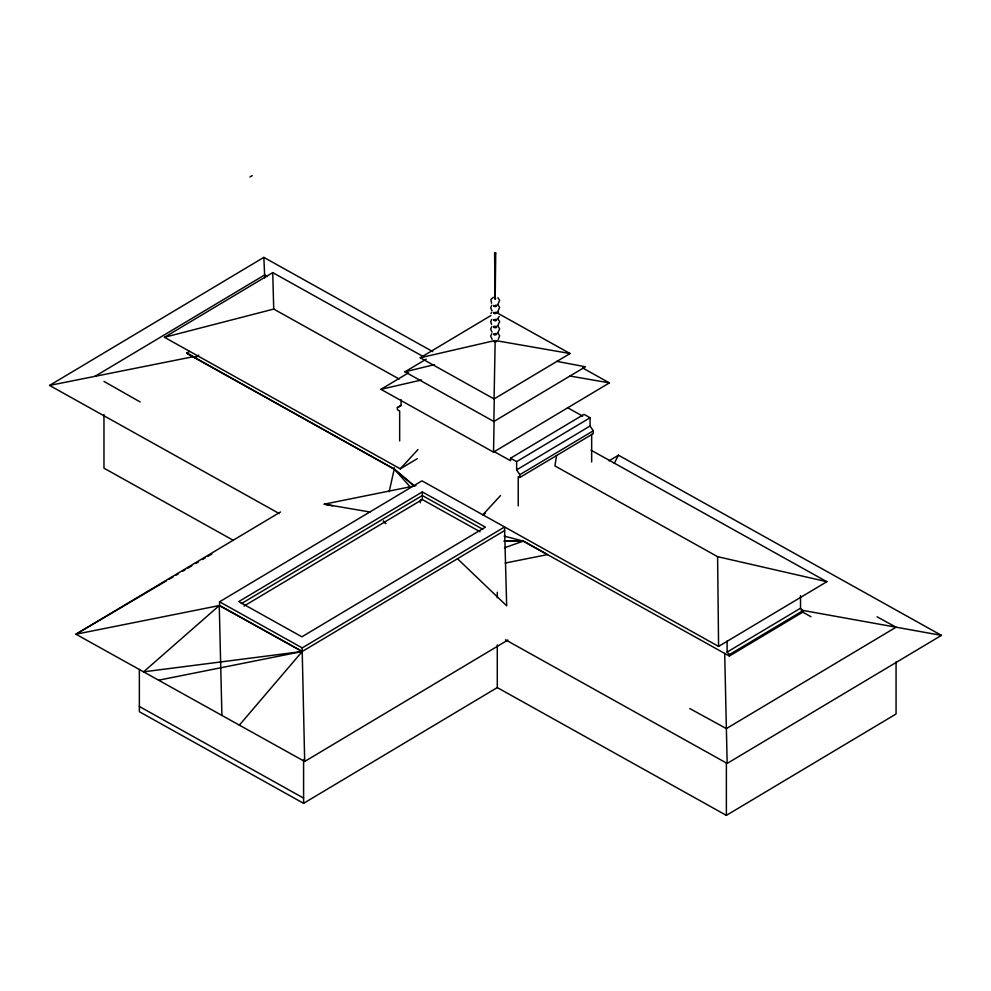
<?xml version="1.0" encoding="UTF-8"?>
<svg xmlns="http://www.w3.org/2000/svg" width="991" height="991" viewBox="0 0 991 991"><rect width="100%" height="100%" fill="white"/><g stroke="black" fill="none" stroke-linecap="round" stroke-linejoin="round"><path stroke-width="1.49" d="M494.088 398.939L495.166 340.495L420.258 357.763L494.088 398.939L570.073 353.539L497.593 313.106M426.142 359.176L404.923 371.86L493.865 421.485L494.286 398.555M408.589 372.802L380.928 389.327L493.53 452.131L494.088 421.398M420.345 502.759L420.618 499.699M556.533 455.563L554.948 465.943L717.595 556.669L826.853 581.705L718.586 646.405L421.968 480.833L219.556 601.797L219.556 605.39L302.218 651.496L304.683 761.472L507.9 640.037M494.596 253.039L495.735 253.027L495.178 299.047L494.596 253.039L495.735 253.027M494.596 298.712L495.735 298.7M389.153 491.722L394.245 469.102L186.742 353.044L189.355 351.483M499.266 316.414L497.99 318.247M614.259 463.342L618.458 455.203L941.45 635.367L727.159 763.417L505.521 639.79M490.929 313.453L491.759 312.326M239.364 725.139L302.218 651.496L504.63 530.544L504.63 526.952L302.218 647.903L302.218 651.496L158.894 680.148M498.213 339.343L499.65 335.813L497.878 333.1M423.653 356.785L272.736 272.612L164.469 337.299L400.265 468.842L417.967 449.555M500.48 495.587L482.778 514.862L485.429 513.288M497.99 304.138L499.65 300.397L497.878 297.684M497.99 311.186L499.65 307.458L497.878 304.745M497.99 325.308L499.65 321.567L497.878 318.854M497.99 332.493L499.65 328.752L497.878 326.051M491.759 305.265L490.694 307.792L491.994 310.815M491.759 319.387L490.694 321.654L491.598 324.416M491.759 326.572L490.694 329.099L491.994 332.121M491.759 333.633L490.694 336.16L492.18 339.405M249.992 176.943L252.197 175.63M279.289 513.586L49.55 385.425L263.841 257.375L432.77 351.619M94.938 376.357L264.622 274.965L267.31 276.489M186.742 353.044L196.119 358.284L196.119 356.686L198.745 355.112M420.258 357.763L491.003 315.485M399.658 440.958L399.658 411.017L397.366 409.741L397.366 407.611L401.305 405.257M280.49 511.988L75.935 634.215L304.683 761.472M400.265 468.842L417.434 458.585M493.865 421.485L585.421 366.781L556.843 361.356M422.302 491.932L238.769 601.599L301.883 636.804L485.417 527.138L422.302 491.932L422.302 499.526L244.046 606.034M493.53 452.131L609.403 382.885L582.597 367.934M241.408 603.618L422.302 495.525L482.728 529.244M494.051 451.537L510.551 460.741L510.551 458.214L583.984 414.337L590.079 417.744L590.079 425.994L593.25 430.825L593.25 433.624L519.817 477.501L518.231 476.621L518.231 505.868M519.817 477.501L519.817 474.701L516.645 469.87L516.645 461.62L590.079 417.744M516.645 469.87L590.079 425.994M519.817 474.701L593.25 430.825M609.155 460.765L618.458 455.203M221.91 715.428L219.259 605.563L75.935 634.215L166.538 580.763M139.359 669.495L139.359 711.711L303.593 803.329L497.284 687.581L497.284 644.906M504.134 536.094L523.322 541.111L729.351 656.03L729.351 654.642L727.109 652.09L800.53 608.214L800.53 595.628M729.351 654.642L802.784 610.766L800.53 608.214M729.351 656.03L802.784 612.153L802.784 610.766M497.284 687.581L726.378 815.37L896.062 713.991L896.062 661.877M169.201 579.19L173.202 576.836M175.865 575.263L178.529 573.69M182.53 571.336L185.193 569.763M187.856 568.19L191.845 565.824M195.846 563.47L198.51 561.897M202.511 559.543L205.174 557.97M207.837 556.397L211.839 554.043M397.366 407.611L401.082 405.604L401.082 399.707M493.283 297.312L490.855 299.567L491.598 303.246M494.075 306.219L496.045 306.355M494.075 313.28L496.181 313.342M494.075 320.341L496.181 320.403M494.075 327.389L495.166 326.894M494.075 334.586L495.166 334.078M504.444 547.8L523.335 541.111L547.49 554.601L505.249 563.037M164.469 337.299L273.727 309.068L399.125 379.02M404.923 371.86L434.504 364.589M380.928 389.327L421.509 379.974M332.765 505.844L324.255 504.171L415.96 485.652M49.55 385.425L192.873 356.772M196.119 356.686L197.804 356.426M324.255 504.171L370.077 512.025M496.664 340.755L570.073 353.539M569.8 375.998L609.403 382.885M801.137 610.109L941.45 635.367M689.786 708.565L726.378 728.596L896.062 627.204L877.06 616.798M567.484 407.66L582.708 416.158M591.057 450.174L826.853 581.705M802.784 612.153L810.985 616.736M510.551 458.214L516.645 461.62M188.216 354.171L394.257 469.115L414.3 485.838M422.302 499.526L480.04 531.733M233.331 540.343L103.968 468.173L103.968 414.535M219.556 601.797L302.218 647.903M139.359 706.484L303.593 798.102M103.968 381.399L140.14 401.962M497.878 311.793L498.51 312.264M494.298 326.262L496.045 327.525M413.817 485.825L394.257 469.115L410.596 487.361M383.492 521.179L385.734 523.285M457.47 558.726L506.674 605.823L504.63 530.544M383.43 521.316L385.66 523.446M263.841 257.375L264.758 278M272.736 272.612L273.727 309.068M724.694 653.441L727.159 763.417M717.595 556.669L718.586 646.405M727.109 640.904L727.109 652.09M726.378 763.268L726.378 815.37M591.664 434.281L591.664 461.992M497.284 592.234L497.284 597.759M394.232 467.69L394.232 469.09M303.593 759.564L303.593 803.329M495.859 305.005A1.412 0.818 0 0 1 496.404 306.108A1.412 0.818 0 0 1 494.484 306.43A1.412 0.818 0 0 1 493.927 305.327M495.859 312.066A1.412 0.818 0 0 1 496.404 313.168A1.412 0.818 0 0 1 494.484 313.49A1.412 0.818 0 0 1 493.927 312.376M495.859 319.114A1.412 0.818 0 0 1 496.404 320.229A1.412 0.818 0 0 1 494.484 320.551A1.412 0.818 0 0 1 493.927 319.436M495.859 326.175A1.412 0.818 0 0 1 496.404 327.29A1.412 0.818 0 0 1 494.484 327.6A1.412 0.818 0 0 1 493.927 326.497M495.859 333.36A1.412 0.818 0 0 1 496.404 334.475A1.412 0.818 0 0 1 494.484 334.797A1.412 0.818 0 0 1 493.927 333.682M496.528 340.916A1.412 0.818 0 0 1 495.19 341.957A1.412 0.818 0 0 1 493.803 340.941M219.259 605.563L143.571 671.848L302.218 651.496L219.259 605.563M523.322 541.111L503.911 541.136L523.335 541.111"/></g></svg>
